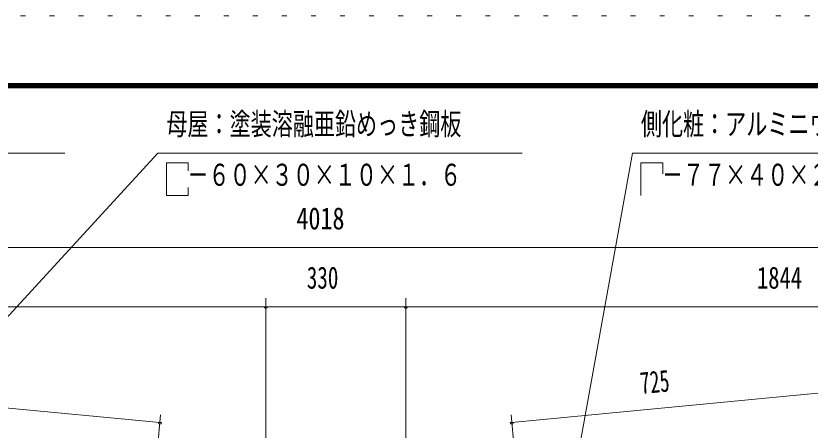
# Model space of a CAD drawing. Units: millimetres, scale not verified. Extents: x -32711 to 32716, y -14700 to 14700.
# Drawn here: x 19898 to 26459, y 11276 to 14700 of the extents above; entities that cross this region are included whole.
import ezdxf
from ezdxf.enums import TextEntityAlignment as Align

# ---------------------------------------------------------------- set-up
doc = ezdxf.new("R2010")
doc.units = ezdxf.units.MM
doc.header["$LTSCALE"] = 80
doc.linetypes.add('USER4', pattern=[3, 0.5, -2.5])
for name, color, linetype, lineweight in [('0-A_2-52DIM', 3, 'Continuous', 18), ('0-C_F-F1PAPER', 5, 'Continuous', 18), ('0-D_F-E_J_ADD', 5, 'USER4', 18)]:
    doc.layers.add(name, color=color, linetype=linetype, lineweight=lineweight)
doc.styles.add('ＭＳ ゴシック', font='')
doc.styles.get('ＭＳ ゴシック').set_extended_font_data('MS Gothic')

msp = doc.modelspace()

# ---------------------------------------------------------------- linework, layer by layer
at = {"layer": '0-A_2-52DIM'}
for p, q in [((21070.88, 13565.9), (18457.95, 10718.92)), ((24080.88, 13565.9), (21070.89, 13565.9)), ((25241.18, 13393.77), (25241.18, 13483.92)), ((15509.39, 12785.45), (29572.37, 12785.45)), ((21963.38, 9377.93), (21963.38, 12365.45)), ((23118.38, 12365.45), (23118.38, 9377.93)), ((23118.39, 9377.93), (23118.39, 12365.45)), ((29572.37, 12295.45), (15509.39, 12295.45)), ((21977.38, 12295.45), (21949.38, 12295.45)), ((23132.38, 12295.45), (23104.38, 12295.45)), ((23132.39, 12295.45), (23104.39, 12295.45)), ((21087.52, 11337.56), (15579.5, 11867.92)), ((29502.26, 11867.92), (23994.24, 11337.56)), ((21043.63, 10881.69), (21093.59, 11400.62)), ((23988.16, 11400.62), (24038.13, 10881.69)), ((21101.52, 11337.55), (21073.52, 11337.55)), ((24008.24, 11337.55), (23980.24, 11337.55))]:
    msp.add_line(p, q, dxfattribs=at)
for points in [[(15526.12, 11158.64), (16660.88, 13565.9), (20300.88, 13565.9)], [(24455.29, 10586.06), (24990.89, 13565.9), (27580.89, 13565.9)], [(21140.88, 13483.91), (21321.18, 13483.91), (21321.18, 13418.38)], [(21321.18, 13281.46), (21321.18, 13215.9), (21140.88, 13215.9), (21140.88, 13483.91)], [(25241.18, 13483.92), (25060.89, 13483.92), (25060.89, 13215.9)]]:
    msp.add_lwpolyline(points, dxfattribs=at)
for centre in [(21963.38, 12295.45), (23118.38, 12295.45), (23118.39, 12295.45), (21087.52, 11337.55), (23994.24, 11337.55)]:
    msp.add_arc(centre, 14, 180, 0, dxfattribs=at)
at = {"layer": '0-C_F-F1PAPER'}
for points in [[(32016, -14000), (-8164, -14000), (-8164, 14140), (32016, 14140)], [(32012.5, -13996.5), (32012.5, 14136.5), (-8160.5, 14136.5), (-8160.5, -13996.5)], [(32009, -13993), (32009, 14133), (-8157, 14133), (-8157, -13993)], [(32005.5, -13989.5), (-8153.5, -13989.5), (-8153.5, 14129.5), (32005.5, 14129.5)], [(32002, -13986), (32002, 14126), (-8150, 14126), (-8150, -13986)], [(31998.5, -13982.5), (-8146.5, -13982.5), (-8146.5, 14122.5), (31998.5, 14122.5)], [(31995, -13979), (31995, 14119), (-8143, 14119), (-8143, -13979)], [(31991.5, -13975.5), (-8139.5, -13975.5), (-8139.5, 14115.5), (31991.5, 14115.5)], [(31988, -13972), (-8136, -13972), (-8136, 14112), (31988, 14112)], [(31984.5, -13968.5), (-8132.5, -13968.5), (-8132.5, 14108.5), (31984.5, 14108.5)], [(31981, -13965), (31981, 14105), (-8129, 14105), (-8129, -13965)]]:
    msp.add_lwpolyline(points, close=True, dxfattribs=at)
at = {"layer": '0-D_F-E_J_ADD'}
msp.add_lwpolyline([(32716, -14700), (-8864, -14700), (-8864, 14700), (32716, 14700)], close=True, dxfattribs=at)

# ---------------------------------------------------------------- texts
at = {"layer": '0-A_2-52DIM', "color": 7, "style": 'ＭＳ ゴシック'}
for s, width, p in [('母屋：塗装溶融亜鉛めっき鋼板', 0.7, (21140.88, 13660.78)), ('側化粧：アルミニウム形材', 0.7, (25060.89, 13660.78)), ('\u3000－６０×３０×１０×１．６', 0.7, (21140.88, 13240.77)), ('\u3000－７７×４０×２．０', 0.7, (25060.89, 13240.77)), ('4018', 0.8, (22215.38, 12880.32)), ('330', 0.7, (22301.13, 12390.32)), ('1844', 0.75, (26019.87, 12390.32))]:
    msp.add_text(s, height=182.3, dxfattribs=dict(at, width=width)).set_placement(p, align=Align.BOTTOM_LEFT)
at = {"layer": '0-A_2-52DIM', "color": 7, "style": 'ＭＳ ゴシック', "width": 0.65}
msp.add_text('725', height=182.3, rotation=5.499, dxfattribs=at).set_placement((25068.57, 11518.73), align=Align.BOTTOM_LEFT)

doc.saveas('drawing.dxf')
